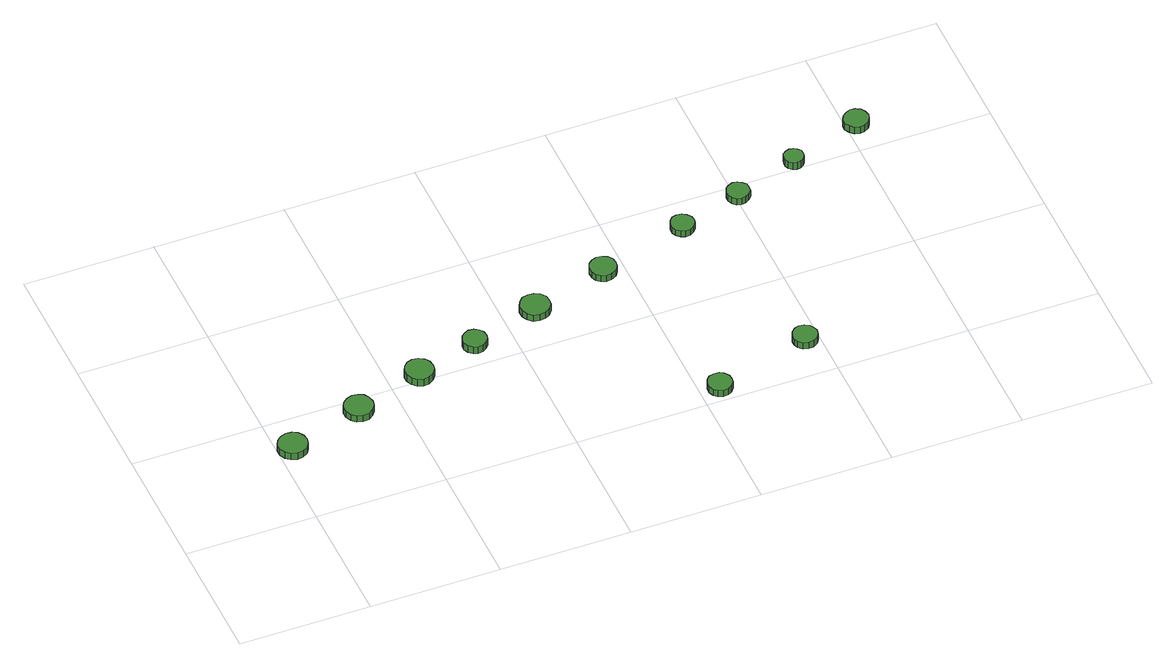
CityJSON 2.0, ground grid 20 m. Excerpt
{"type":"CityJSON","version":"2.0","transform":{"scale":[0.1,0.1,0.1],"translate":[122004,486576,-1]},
"CityObjects":{
"tree1":{"type":"SolitaryVegetationObject","attributes":{"function":"something"},"geometry":[{"type":"MultiSurface","lod":"1","boundaries":[[[0,1,2,3,4,5,6,7,8,9,10,11,12,13,14]],[[15,16,17,18,19,20,21,22,23,24,25,26,27,28,29]],[[0,29,28,1]],[[1,28,27,2]],[[2,27,26,3]],[[3,26,25,4]],[[4,25,24,5]],[[5,24,23,6]],[[6,23,22,7]],[[7,22,21,8]],[[8,21,20,9]],[[9,20,19,10]],[[10,19,18,11]],[[11,18,17,12]],[[12,17,16,13]],[[13,16,15,14]],[[14,15,29,0]]]}]},
"tree2":{"type":"SolitaryVegetationObject","attributes":{"function":"something"},"geometry":[{"type":"MultiSurface","lod":"1","boundaries":[[[30,31,32,33,34,35,36,37,38,39,40,41,42,43,44]],[[45,46,47,48,49,50,51,52,53,54,55,56,57,58,59]],[[30,59,58,31]],[[31,58,57,32]],[[32,57,56,33]],[[33,56,55,34]],[[34,55,54,35]],[[35,54,53,36]],[[36,53,52,37]],[[37,52,51,38]],[[38,51,50,39]],[[39,50,49,40]],[[40,49,48,41]],[[41,48,47,42]],[[42,47,46,43]],[[43,46,45,44]],[[44,45,59,30]]]}]},
"tree3":{"type":"SolitaryVegetationObject","attributes":{"function":"something"},"geometry":[{"type":"MultiSurface","lod":"1","boundaries":[[[60,61,62,63,64,65,66,67,68,69,70,71,72,73,74]],[[75,76,77,78,79,80,81,82,83,84,85,86,87,88,89]],[[60,89,88,61]],[[61,88,87,62]],[[62,87,86,63]],[[63,86,85,64]],[[64,85,84,65]],[[65,84,83,66]],[[66,83,82,67]],[[67,82,81,68]],[[68,81,80,69]],[[69,80,79,70]],[[70,79,78,71]],[[71,78,77,72]],[[72,77,76,73]],[[73,76,75,74]],[[74,75,89,60]]]}]},
"tree4":{"type":"SolitaryVegetationObject","attributes":{"function":"something"},"geometry":[{"type":"MultiSurface","lod":"1","boundaries":[[[90,91,92,93,94,95,96,97,98,99,100,101,102,103,104]],[[105,106,107,108,109,110,111,112,113,114,115,116,117,118,119]],[[90,119,118,91]],[[91,118,117,92]],[[92,117,116,93]],[[93,116,115,94]],[[94,115,114,95]],[[95,114,113,96]],[[96,113,112,97]],[[97,112,111,98]],[[98,111,110,99]],[[99,110,109,100]],[[100,109,108,101]],[[101,108,107,102]],[[102,107,106,103]],[[103,106,105,104]],[[104,105,119,90]]]}]},
"tree5":{"type":"SolitaryVegetationObject","attributes":{"function":"something"},"geometry":[{"type":"MultiSurface","lod":"1","boundaries":[[[120,121,122,123,124,125,126,127,128,129,130,131,132,133,134]],[[135,136,137,138,139,140,141,142,143,144,145,146,147,148,149]],[[120,149,148,121]],[[121,148,147,122]],[[122,147,146,123]],[[123,146,145,124]],[[124,145,144,125]],[[125,144,143,126]],[[126,143,142,127]],[[127,142,141,128]],[[128,141,140,129]],[[129,140,139,130]],[[130,139,138,131]],[[131,138,137,132]],[[132,137,136,133]],[[133,136,135,134]],[[134,135,149,120]]]}]},
"tree6":{"type":"SolitaryVegetationObject","attributes":{"function":"something"},"geometry":[{"type":"MultiSurface","lod":"1","boundaries":[[[150,151,152,153,154,155,156,157,158,159,160,161,162,163,164]],[[165,166,167,168,169,170,171,172,173,174,175,176,177,178,179]],[[150,179,178,151]],[[151,178,177,152]],[[152,177,176,153]],[[153,176,175,154]],[[154,175,174,155]],[[155,174,173,156]],[[156,173,172,157]],[[157,172,171,158]],[[158,171,170,159]],[[159,170,169,160]],[[160,169,168,161]],[[161,168,167,162]],[[162,167,166,163]],[[163,166,165,164]],[[164,165,179,150]]]}]},
"tree7":{"type":"SolitaryVegetationObject","attributes":{"function":"something"},"geometry":[{"type":"MultiSurface","lod":"1","boundaries":[[[180,181,182,183,184,185,186,187,188,189,190,191,192,193,194]],[[195,196,197,198,199,200,201,202,203,204,205,206,207,208,209]],[[180,209,208,181]],[[181,208,207,182]],[[182,207,206,183]],[[183,206,205,184]],[[184,205,204,185]],[[185,204,203,186]],[[186,203,202,187]],[[187,202,201,188]],[[188,201,200,189]],[[189,200,199,190]],[[190,199,198,191]],[[191,198,197,192]],[[192,197,196,193]],[[193,196,195,194]],[[194,195,209,180]]]}]},
"tree8":{"type":"SolitaryVegetationObject","attributes":{"function":"something"},"geometry":[{"type":"MultiSurface","lod":"1","boundaries":[[[210,211,212,213,214,215,216,217,218,219,220,221,222,223,224]],[[225,226,227,228,229,230,231,232,233,234,235,236,237,238,239]],[[210,239,238,211]],[[211,238,237,212]],[[212,237,236,213]],[[213,236,235,214]],[[214,235,234,215]],[[215,234,233,216]],[[216,233,232,217]],[[217,232,231,218]],[[218,231,230,219]],[[219,230,229,220]],[[220,229,228,221]],[[221,228,227,222]],[[222,227,226,223]],[[223,226,225,224]],[[224,225,239,210]]]}]},
"tree9":{"type":"SolitaryVegetationObject","attributes":{"function":"something"},"geometry":[{"type":"MultiSurface","lod":"1","boundaries":[[[240,241,242,243,244,245,246,247,248,249,250,251,252,253,254]],[[255,256,257,258,259,260,261,262,263,264,265,266,267,268,269]],[[240,269,268,241]],[[241,268,267,242]],[[242,267,266,243]],[[243,266,265,244]],[[244,265,264,245]],[[245,264,263,246]],[[246,263,262,247]],[[247,262,261,248]],[[248,261,260,249]],[[249,260,259,250]],[[250,259,258,251]],[[251,258,257,252]],[[252,257,256,253]],[[253,256,255,254]],[[254,255,269,240]]]}]},
"tree10":{"type":"SolitaryVegetationObject","attributes":{"function":"something"},"geometry":[{"type":"MultiSurface","lod":"1","boundaries":[[[270,271,272,273,274,275,276,277,278,279,280,281,282,283,284]],[[285,286,287,288,289,290,291,292,293,294,295,296,297,298,299]],[[270,299,298,271]],[[271,298,297,272]],[[272,297,296,273]],[[273,296,295,274]],[[274,295,294,275]],[[275,294,293,276]],[[276,293,292,277]],[[277,292,291,278]],[[278,291,290,279]],[[279,290,289,280]],[[280,289,288,281]],[[281,288,287,282]],[[282,287,286,283]],[[283,286,285,284]],[[284,285,299,270]]]}]},
"tree11":{"type":"SolitaryVegetationObject","attributes":{"function":"something"},"geometry":[{"type":"MultiSurface","lod":"1","boundaries":[[[300,301,302,303,304,305,306,307,308,309,310,311,312,313,314]],[[315,316,317,318,319,320,321,322,323,324,325,326,327,328,329]],[[300,329,328,301]],[[301,328,327,302]],[[302,327,326,303]],[[303,326,325,304]],[[304,325,324,305]],[[305,324,323,306]],[[306,323,322,307]],[[307,322,321,308]],[[308,321,320,309]],[[309,320,319,310]],[[310,319,318,311]],[[311,318,317,312]],[[312,317,316,313]],[[313,316,315,314]],[[314,315,329,300]]]}]},
"tree12":{"type":"SolitaryVegetationObject","attributes":{"function":"something"},"geometry":[{"type":"MultiSurface","lod":"1","boundaries":[[[330,331,332,333,334,335,336,337,338,339,340,341,342,343,344]],[[345,346,347,348,349,350,351,352,353,354,355,356,357,358,359]],[[330,359,358,331]],[[331,358,357,332]],[[332,357,356,333]],[[333,356,355,334]],[[334,355,354,335]],[[335,354,353,336]],[[336,353,352,337]],[[337,352,351,338]],[[338,351,350,339]],[[339,350,349,340]],[[340,349,348,341]],[[341,348,347,342]],[[342,347,346,343]],[[343,346,345,344]],[[344,345,359,330]]]}]}
},
"vertices":[
[45,141,17],[43,150,17],[38,158,17],[30,162,17],[21,163,17],[12,160,17],[5,154,17],[1,146,17],[1,137,17],[5,128,17],[12,122,17],[21,119,17],[30,120,17],[38,125,17],[43,132,17],[43,132,5],[38,125,5],[30,120,5],[21,119,5],[12,122,5],[5,128,5],[1,137,5],[1,146,5],[5,154,5],[12,160,5],[21,163,5],[30,162,5],[38,158,5],[43,150,5],[45,141,5],
[161,177,17],[159,186,17],[154,194,17],[146,198,17],[137,199,17],[128,196,17],[121,190,17],[117,182,17],[117,173,17],[121,164,17],[128,158,17],[137,155,17],[146,156,17],[154,161,17],[159,168,17],[159,168,5],[154,161,5],[146,156,5],[137,155,5],[128,158,5],[121,164,5],[117,173,5],[117,182,5],[121,190,5],[128,196,5],[137,199,5],[146,198,5],[154,194,5],[159,186,5],[161,177,5],
[268,212,18],[266,221,18],[261,228,18],[253,233,18],[244,234,18],[235,231,18],[229,225,18],[225,217,18],[225,208,18],[229,199,18],[235,193,18],[244,190,18],[253,191,18],[261,196,18],[266,203,18],[266,203,5],[261,196,5],[253,191,5],[244,190,5],[235,193,5],[229,199,5],[225,208,5],[225,217,5],[229,225,5],[235,231,5],[244,234,5],[253,233,5],[261,228,5],[266,221,5],[268,212,5],
[361,240,18],[360,248,18],[355,254,18],[349,258,18],[341,259,18],[334,256,18],[328,251,18],[325,244,18],[325,237,18],[328,230,18],[334,225,18],[341,222,18],[349,223,18],[355,227,18],[360,233,18],[360,233,5],[355,227,5],[349,223,5],[341,222,5],[334,225,5],[328,230,5],[325,237,5],[325,244,5],[328,251,5],[334,256,5],[341,259,5],[349,258,5],[355,254,5],[360,248,5],[361,240,5],
[471,273,17],[470,282,17],[464,290,17],[456,294,17],[447,295,17],[438,293,17],[431,286,17],[427,278,17],[427,268,17],[431,260,17],[438,253,17],[447,251,17],[456,252,17],[464,256,17],[470,264,17],[470,264,5],[464,256,5],[456,252,5],[447,251,5],[438,253,5],[431,260,5],[427,268,5],[427,278,5],[431,286,5],[438,293,5],[447,295,5],[456,294,5],[464,290,5],[470,282,5],[471,273,5],
[648,25,18],[647,32,18],[642,39,18],[636,43,18],[628,43,18],[620,41,18],[615,36,18],[612,29,18],[612,21,18],[615,14,18],[620,9,18],[628,6,18],[636,7,18],[642,11,18],[647,17,18],[647,17,6],[642,11,6],[636,7,6],[628,6,6],[620,9,6],[615,14,6],[612,21,6],[612,29,6],[615,36,6],[620,41,6],[628,43,6],[636,43,6],[642,39,6],[647,32,6],[648,25,6],
[588,309,17],[587,317,17],[582,324,17],[574,328,17],[566,329,17],[558,326,17],[552,321,17],[549,313,17],[549,305,17],[552,297,17],[558,292,17],[566,289,17],[574,290,17],[582,294,17],[587,301,17],[587,301,5],[582,294,5],[574,290,5],[566,289,5],[558,292,5],[552,297,5],[549,305,5],[549,313,5],[552,321,5],[558,326,5],[566,329,5],[574,328,5],[582,324,5],[587,317,5],[588,309,5],
[798,71,17],[796,78,17],[792,84,17],[785,88,17],[777,89,17],[770,87,17],[764,81,17],[761,74,17],[761,67,17],[764,60,17],[770,54,17],[777,52,17],[785,53,17],[792,57,17],[796,63,17],[796,63,5],[792,57,5],[785,53,5],[777,52,5],[770,54,5],[764,60,5],[761,67,5],[761,74,5],[764,81,5],[770,87,5],[777,89,5],[785,88,5],[792,84,5],[796,78,5],[798,71,5],
[724,348,17],[723,355,17],[718,361,17],[712,365,17],[704,366,17],[697,364,17],[692,359,17],[689,352,17],[689,344,17],[692,338,17],[697,333,17],[704,330,17],[712,331,17],[718,335,17],[723,341,17],[723,341,6],[718,335,6],[712,331,6],[704,330,6],[697,333,6],[692,338,6],[689,344,6],[689,352,6],[692,359,6],[697,364,6],[704,366,6],[712,365,6],[718,361,6],[723,355,6],[724,348,6],
[821,377,19],[820,385,19],[815,390,19],[809,394,19],[802,395,19],[795,392,19],[790,388,19],[787,381,19],[787,374,19],[790,367,19],[795,362,19],[802,360,19],[809,361,19],[815,365,19],[820,370,19],[820,370,7],[815,365,7],[809,361,7],[802,360,7],[795,362,7],[790,367,7],[787,374,7],[787,381,7],[790,388,7],[795,392,7],[802,395,7],[809,394,7],[815,390,7],[820,385,7],[821,377,7],
[917,409,23],[916,415,23],[912,420,23],[907,423,23],[901,424,23],[895,422,23],[890,418,23],[888,412,23],[888,406,23],[890,400,23],[895,396,23],[901,394,23],[907,395,23],[912,398,23],[916,403,23],[916,403,10],[912,398,10],[907,395,10],[901,394,10],[895,396,10],[890,400,10],[888,406,10],[888,412,10],[890,418,10],[895,422,10],[901,424,10],[907,423,10],[912,420,10],[916,415,10],[917,409,10],
[1031,443,27],[1029,451,27],[1025,457,27],[1018,461,27],[1010,462,27],[1003,459,27],[997,454,27],[993,447,27],[993,439,27],[997,432,27],[1003,426,27],[1010,424,27],[1018,425,27],[1025,429,27],[1029,435,27],[1029,435,14],[1025,429,14],[1018,425,14],[1010,424,14],[1003,426,14],[997,432,14],[993,439,14],[993,447,14],[997,454,14],[1003,459,14],[1010,462,14],[1018,461,14],[1025,457,14],[1029,451,14],[1031,443,14]
]}
